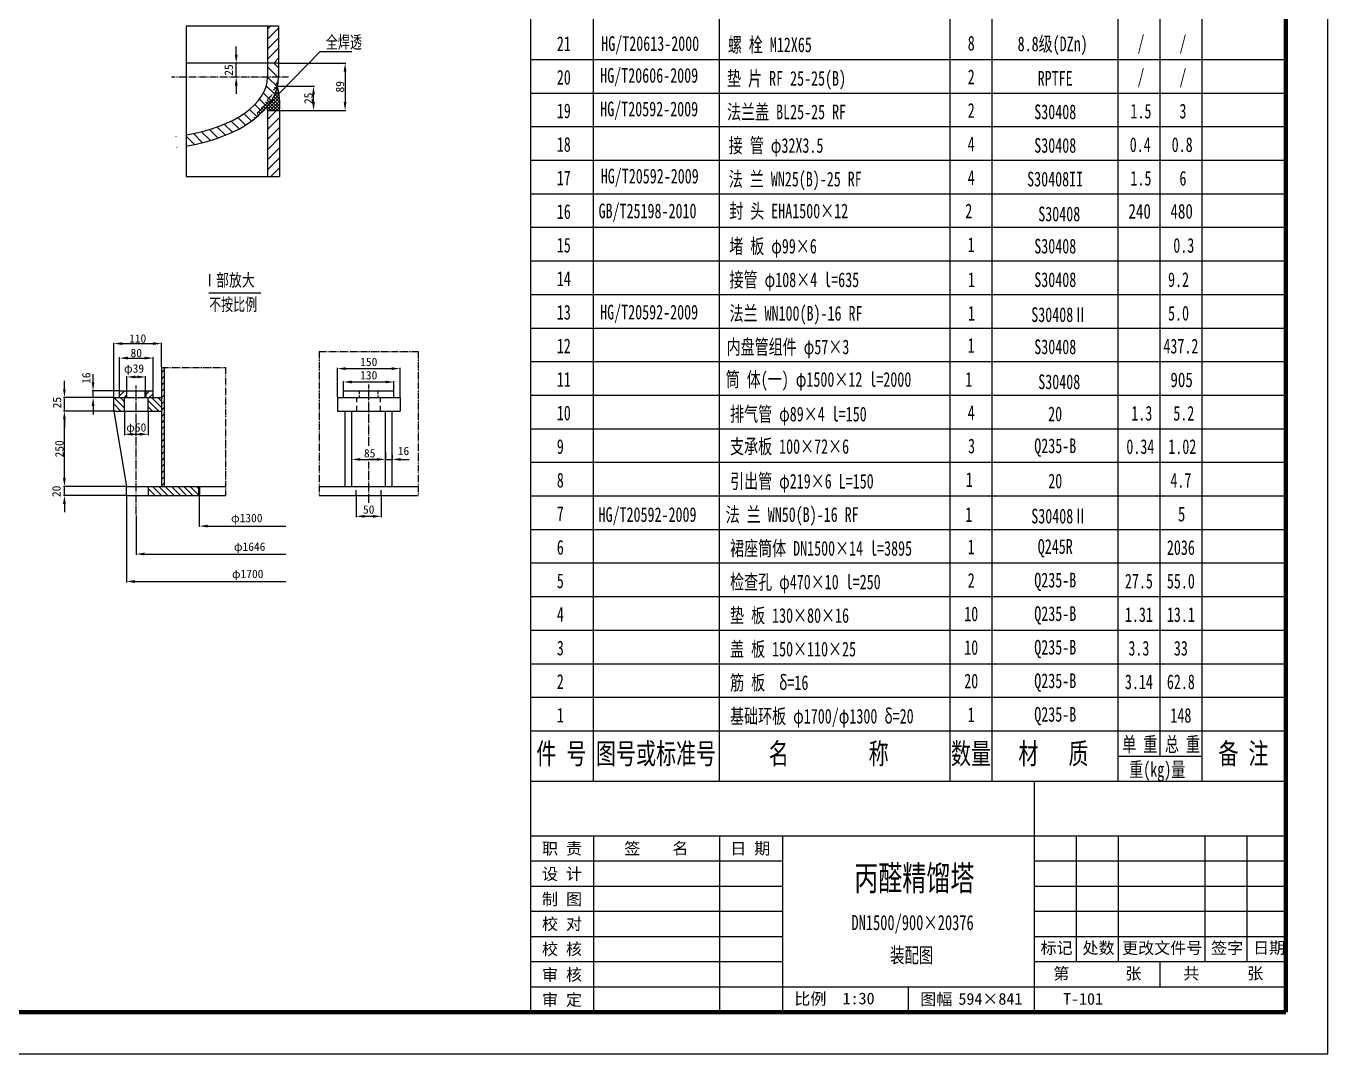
# Model space of a CAD drawing. Extents: x -6371 to 73907, y -14473 to 10757.
# Drawn here: x 64600 to 73907, y -14473 to -7124 of the extents above; entities that cross this region are included whole.
import ezdxf
from ezdxf.enums import TextEntityAlignment as Align

# ---------------------------------------------------------------- set-up
doc = ezdxf.new("R2010")
doc.units = 0
doc.header["$LTSCALE"] = 25
doc.header["$PDMODE"] = 1
for name, pattern in [('ACAD_ISO12W100', [21, 12, -3, 0, -3, 0, -3]), ('JXX-L', [2.9499999999999997, 1.9, -0.25, 0.15, -0.25, 0.15, -0.25]), ('PHANTOM', [2.5, 1.25, -0.25, 0.25, -0.25, 0.25, -0.25]), ('PHANTOM2', [31.750000000000004, 15.875, -3.175, 3.175, -3.175, 3.175, -3.175]), ('XX-L', [1.25, 0.75, -0.5]), ('XX-S', [0.5, 0.3, -0.2]), ('ZXX-L', [3.28, 2.5, -0.3, 0.18, -0.3])]:
    doc.linetypes.add(name, pattern=pattern)
doc.layers.get('Defpoints').update_dxf_attribs({"linetype": 'CONTINUOUS'})
for name, color, linetype, lineweight in [('A 粗实线', 1, 'CONTINUOUS', 25), ('B 细实线', 7, 'CONTINUOUS', 15), ('C 文 字', 2, 'CONTINUOUS', 20), ('E 长中心线', 3, 'ZXX-L', 15), ('F 短虚线', 6, 'XX-S', 20), ('G 长虚线', 6, 'XX-L', 15), ('I 长双点线', 3, 'JXX-L', 15), ('J 标注尺寸', 2, 'CONTINUOUS', 15), ('双点划线', 3, 'ACAD_ISO12W100', 18), ('实线', 7, 'CONTINUOUS', 40)]:
    doc.layers.add(name, color=color, linetype=linetype, lineweight=lineweight)
doc.layers.add('剖面线层', color=2, linetype='CONTINUOUS')
doc.layers.add('尺寸线', color=4, linetype='CONTINUOUS')
doc.styles.add('HZTXT', font='SIMFANG.TTF', dxfattribs={"width": 0.75})
doc.styles.get("Standard").update_dxf_attribs({"font": 'SIMFANG.TTF'})
doc.styles.add('标题中文', font='SIMFANG.TTF', dxfattribs={"width": 0.7})
doc.dimstyles.new('通用标注4.0', dxfattribs={"dimtxt": 60, "dimasz": 60, "dimexe": 6, "dimexo": 6, "dimgap": 6, "dimtad": 1, "dimdec": 0, "dimzin": 0, "dimdsep": 46, "dimtxsty": 'Standard', "dimcen": 6, "dimadec": 0, "dimazin": 0, "dimtfac": 0.375, "dimtdec": 0, "dimtmove": 2, "dimatfit": 3, "dimfxl": 0, "dimtzin": 0, "dimarcsym": 0})
pattern_1 = [(45, (152294.008158918, 35644.01039464634), (-35.92102448427661, 35.92102448427661), [])]
pattern_2 = [(135, (109357.5225561065, -25622.50233481987), (-22.45064030267288, -22.45064030267288), [])]
pattern_3 = [(45, (109357.5225561065, -25622.50233481987), (-22.45064030267288, 22.45064030267288), [])]

# ---------------------------------------------------------------- blocks, each defined once
blk = doc.blocks.new('*D132')
at = {"layer": 'Defpoints', "color": 0}
for p in [(66405.27024031579, -7389.688391145835), (66412.76172742911, -7727.856295752252), (66881.09012855047, -7727.856295752252)]:
    blk.add_point(p, dxfattribs=at)
at = {"layer": 'J 标注尺寸', "color": 0, "lineweight": -2}
for p, q in [((66411.27024031579, -7389.688391145835), (66887.09012855047, -7389.688391145835)), ((66881.09012855047, -7449.688391145835), (66881.09012855047, -7667.856295752252)), ((66418.76172742911, -7727.856295752252), (66887.09012855047, -7727.856295752252))]:
    blk.add_line(p, q, dxfattribs=at)
at = {"layer": 'J 标注尺寸', "color": 0}
for points in [[(66871.09012855047, -7449.688391145835), (66891.09012855047, -7449.688391145835), (66881.09012855047, -7389.688391145835)], [(66871.09012855047, -7667.856295752252), (66891.09012855047, -7667.856295752252), (66881.09012855047, -7727.856295752252)]]:
    blk.add_solid(points, dxfattribs=at)
at = {"layer": 'J 标注尺寸', "color": 0, "insert": (66845.09012855047, -7558.772343449034), "char_height": 60, "attachment_point": 5, "rotation": 90}
blk.add_mtext('89', dxfattribs=at)
blk = doc.blocks.new('*D129')
at = {"layer": 'Defpoints', "color": 0}
for p in [(66397.74544759226, -7555.166464176837), (66655.28163460844, -7555.166464176837), (66412.76172742908, -7727.856295752252)]:
    blk.add_point(p, dxfattribs=at)
at = {"layer": 'J 标注尺寸', "color": 0, "lineweight": -2}
for p, q in [((66403.74544759226, -7555.166464176837), (66661.28163460844, -7555.166464176837)), ((66655.28163460844, -7667.856295752252), (66655.28163460844, -7615.166464176837)), ((66418.76172742908, -7727.856295752252), (66661.28163460844, -7727.856295752252))]:
    blk.add_line(p, q, dxfattribs=at)
at = {"layer": 'J 标注尺寸', "color": 0}
for points in [[(66645.28163460844, -7615.166464176837), (66665.28163460844, -7615.166464176837), (66655.28163460844, -7555.166464176837)], [(66645.28163460844, -7667.856295752252), (66665.28163460844, -7667.856295752252), (66655.28163460844, -7727.856295752252)]]:
    blk.add_solid(points, dxfattribs=at)
at = {"layer": 'J 标注尺寸', "color": 0, "insert": (66619.28163460844, -7641.511379964533), "char_height": 60, "attachment_point": 5, "rotation": 90}
blk.add_mtext('25', dxfattribs=at)
blk = doc.blocks.new('*D128')
at = {"layer": 'Defpoints', "color": 0}
for p in [(66102.77124877027, -7389.688391145835), (66133.02470966455, -7389.688391145835), (66122.74585579571, -7489.646680768899)]:
    blk.add_point(p, dxfattribs=at)
at = {"layer": 'J 标注尺寸', "color": 0, "lineweight": -2}
for p, q in [((66102.77124877027, -7329.688391145835), (66102.77124877027, -7269.688391145835)), ((66127.02470966455, -7389.688391145835), (66096.77124877027, -7389.688391145835)), ((66102.77124877027, -7489.646680768899), (66102.77124877027, -7389.688391145835)), ((66116.74585579571, -7489.646680768899), (66096.77124877027, -7489.646680768899)), ((66102.77124877027, -7549.646680768899), (66102.77124877027, -7609.646680768899))]:
    blk.add_line(p, q, dxfattribs=at)
at = {"layer": 'J 标注尺寸', "color": 0}
for points in [[(66092.77124877027, -7329.688391145835), (66112.77124877027, -7329.688391145835), (66102.77124877027, -7389.688391145835)], [(66092.77124877027, -7549.646680768899), (66112.77124877027, -7549.646680768899), (66102.77124877027, -7489.646680768899)]]:
    blk.add_solid(points, dxfattribs=at)
at = {"layer": 'J 标注尺寸', "color": 0, "insert": (66049.77893795085, -7439.060227261332), "char_height": 60, "attachment_point": 5, "rotation": 90}
blk.add_mtext('25', dxfattribs=at)
blk = doc.blocks.new('*D164')
at = {"layer": 'Defpoints', "color": 0}
for p in [(64874.62880616824, -10416.66721962893), (65318.25320047123, -10416.66721962893), (65318.2532004712, -10480.66721962933)]:
    blk.add_point(p, dxfattribs=at)
at = {"layer": 'J 标注尺寸', "color": 0, "lineweight": -2}
for p, q in [((64874.62880616824, -10356.66721962893), (64874.62880616824, -10296.66721962893)), ((65312.25320047123, -10416.66721962893), (64868.62880616824, -10416.66721962893)), ((64874.62880616824, -10480.66721962933), (64874.62880616824, -10416.66721962893)), ((65312.2532004712, -10480.66721962933), (64868.62880616824, -10480.66721962933)), ((64874.62880616824, -10540.66721962933), (64874.62880616824, -10600.66721962933))]:
    blk.add_line(p, q, dxfattribs=at)
at = {"layer": 'J 标注尺寸', "color": 0}
for points in [[(64864.62880616824, -10356.66721962893), (64884.62880616824, -10356.66721962893), (64874.62880616824, -10416.66721962893)], [(64864.62880616824, -10540.66721962933), (64884.62880616824, -10540.66721962933), (64874.62880616824, -10480.66721962933)]]:
    blk.add_solid(points, dxfattribs=at)
at = {"layer": 'J 标注尺寸', "color": 0, "insert": (64817.90725032243, -10451.12537918842), "char_height": 60, "attachment_point": 5, "rotation": 90}
blk.add_mtext('20', dxfattribs=at)
blk = doc.blocks.new('*D165')
at = {"layer": 'Defpoints', "color": 0}
for p in [(64874.62880616824, -9876.66721962894), (65228.25320047198, -9876.66721962894), (65318.25320047201, -10416.66721962895)]:
    blk.add_point(p, dxfattribs=at)
at = {"layer": 'J 标注尺寸', "color": 0, "lineweight": -2}
for p, q in [((65222.25320047198, -9876.66721962894), (64868.62880616824, -9876.66721962894)), ((64874.62880616824, -10356.66721962895), (64874.62880616824, -9936.66721962894)), ((65312.25320047201, -10416.66721962895), (64868.62880616824, -10416.66721962895))]:
    blk.add_line(p, q, dxfattribs=at)
at = {"layer": 'J 标注尺寸', "color": 0}
for points in [[(64864.62880616824, -9936.66721962894), (64884.62880616824, -9936.66721962894), (64874.62880616824, -9876.66721962894)], [(64864.62880616824, -10356.66721962895), (64884.62880616824, -10356.66721962895), (64874.62880616824, -10416.66721962895)]]:
    blk.add_solid(points, dxfattribs=at)
at = {"layer": 'J 标注尺寸', "color": 0, "insert": (64838.62880616824, -10146.66721962893), "char_height": 60, "attachment_point": 5, "rotation": 90}
blk.add_mtext('250', dxfattribs=at)
blk = doc.blocks.new('*D166')
at = {"layer": 'Defpoints', "color": 0}
for p in [(64874.62880616824, -9780.66721962894), (65228.25320047198, -9780.66721962894), (65228.25320047195, -9876.667219628678)]:
    blk.add_point(p, dxfattribs=at)
at = {"layer": 'J 标注尺寸', "color": 0, "lineweight": -2}
for p, q in [((64874.62880616824, -9720.66721962894), (64874.62880616824, -9660.66721962894)), ((65222.25320047198, -9780.66721962894), (64868.62880616824, -9780.66721962894)), ((64874.62880616824, -9876.667219628678), (64874.62880616824, -9780.66721962894)), ((65222.25320047195, -9876.667219628678), (64868.62880616824, -9876.667219628678)), ((64874.62880616824, -9936.667219628678), (64874.62880616824, -9996.667219628678))]:
    blk.add_line(p, q, dxfattribs=at)
at = {"layer": 'J 标注尺寸', "color": 0}
for points in [[(64864.62880616824, -9720.66721962894), (64884.62880616824, -9720.66721962894), (64874.62880616824, -9780.66721962894)], [(64864.62880616824, -9936.667219628678), (64884.62880616824, -9936.667219628678), (64874.62880616824, -9876.667219628678)]]:
    blk.add_solid(points, dxfattribs=at)
at = {"layer": 'J 标注尺寸', "color": 0, "insert": (64822.0025950085, -9816.664413481976), "char_height": 60, "attachment_point": 5, "rotation": 90}
blk.add_mtext('25', dxfattribs=at)
blk = doc.blocks.new('*D167')
at = {"layer": 'Defpoints', "color": 0}
for p in [(65079.62493458402, -9732.66721962894), (65268.25320047198, -9732.66721962894), (65228.25320047198, -9780.66721962894)]:
    blk.add_point(p, dxfattribs=at)
at = {"layer": 'J 标注尺寸', "color": 0, "lineweight": -2}
for p, q in [((65079.62493458402, -9672.66721962894), (65079.62493458402, -9612.66721962894)), ((65262.25320047198, -9732.66721962894), (65073.62493458402, -9732.66721962894)), ((65079.62493458402, -9780.66721962894), (65079.62493458402, -9732.66721962894)), ((65222.25320047198, -9780.66721962894), (65073.62493458402, -9780.66721962894)), ((65079.62493458402, -9840.66721962894), (65079.62493458402, -9900.66721962894))]:
    blk.add_line(p, q, dxfattribs=at)
at = {"layer": 'J 标注尺寸', "color": 0}
for points in [[(65069.62493458402, -9672.66721962894), (65089.62493458402, -9672.66721962894), (65079.62493458402, -9732.66721962894)], [(65069.62493458402, -9840.66721962894), (65089.62493458402, -9840.66721962894), (65079.62493458402, -9780.66721962894)]]:
    blk.add_solid(points, dxfattribs=at)
at = {"layer": 'J 标注尺寸', "color": 0, "insert": (65030.76099676141, -9641.830797098632), "char_height": 60, "attachment_point": 5, "rotation": 90}
blk.add_mtext('16', dxfattribs=at)
blk = doc.blocks.new('*D168')
at = {"layer": 'Defpoints', "color": 0}
for p in [(65508.25320047198, -9498.204814422643), (65268.25320047198, -9732.66721962894), (65508.25320047198, -9732.667219628962)]:
    blk.add_point(p, dxfattribs=at)
at = {"layer": 'J 标注尺寸', "color": 0, "lineweight": -2}
for p, q in [((65268.25320047198, -9726.66721962894), (65268.25320047198, -9492.204814422643)), ((65508.25320047198, -9726.667219628962), (65508.25320047198, -9492.204814422643)), ((65328.25320047198, -9498.204814422643), (65448.25320047198, -9498.204814422643))]:
    blk.add_line(p, q, dxfattribs=at)
at = {"layer": 'J 标注尺寸', "color": 0}
for points in [[(65328.25320047198, -9488.204814422643), (65328.25320047198, -9508.204814422643), (65268.25320047198, -9498.204814422643)], [(65448.25320047198, -9488.204814422643), (65448.25320047198, -9508.204814422643), (65508.25320047198, -9498.204814422643)]]:
    blk.add_solid(points, dxfattribs=at)
at = {"layer": 'J 标注尺寸', "color": 0, "insert": (65388.25320047198, -9462.204814422643), "char_height": 60, "attachment_point": 5}
blk.add_mtext('80', dxfattribs=at)
blk = doc.blocks.new('*D169')
at = {"layer": 'Defpoints', "color": 0}
for p in [(65455.25320047198, -9633.074293899968), (65321.25320047198, -9732.667219628947), (65455.25320047198, -9732.667219628962)]:
    blk.add_point(p, dxfattribs=at)
at = {"layer": 'J 标注尺寸', "color": 0, "lineweight": -2}
for p, q in [((65321.25320047198, -9726.667219628947), (65321.25320047198, -9627.074293899968)), ((65381.25320047198, -9633.074293899968), (65395.25320047198, -9633.074293899968)), ((65455.25320047198, -9726.667219628962), (65455.25320047198, -9627.074293899968))]:
    blk.add_line(p, q, dxfattribs=at)
at = {"layer": 'J 标注尺寸', "color": 0}
for points in [[(65381.25320047198, -9623.074293899968), (65381.25320047198, -9643.074293899968), (65321.25320047198, -9633.074293899968)], [(65395.25320047198, -9623.074293899968), (65395.25320047198, -9643.074293899968), (65455.25320047198, -9633.074293899968)]]:
    blk.add_solid(points, dxfattribs=at)
at = {"layer": 'J 标注尺寸', "color": 0, "insert": (65372.16748513028, -9581.125484433895), "char_height": 60, "attachment_point": 5}
blk.add_mtext('φ39', dxfattribs=at)
blk = doc.blocks.new('*D170')
at = {"layer": 'Defpoints', "color": 0}
for p in [(65303.25320047198, -9876.667219628947), (65473.25320047198, -9876.66721962897), (65473.25320047198, -10042.81394772381)]:
    blk.add_point(p, dxfattribs=at)
at = {"layer": 'J 标注尺寸', "color": 0, "lineweight": -2}
for p, q in [((65303.25320047198, -9882.667219628947), (65303.25320047198, -10048.81394772381)), ((65473.25320047198, -9882.66721962897), (65473.25320047198, -10048.81394772381)), ((65363.25320047198, -10042.81394772381), (65413.25320047198, -10042.81394772381))]:
    blk.add_line(p, q, dxfattribs=at)
at = {"layer": 'J 标注尺寸', "color": 0}
for points in [[(65363.25320047198, -10032.81394772381), (65363.25320047198, -10052.81394772381), (65303.25320047198, -10042.81394772381)], [(65413.25320047198, -10032.81394772381), (65413.25320047198, -10052.81394772381), (65473.25320047198, -10042.81394772381)]]:
    blk.add_solid(points, dxfattribs=at)
at = {"layer": 'J 标注尺寸', "color": 0, "insert": (65388.25320047198, -10002.27340718327), "char_height": 60, "attachment_point": 5}
blk.add_mtext('φ50', dxfattribs=at)
blk = doc.blocks.new('*D171')
at = {"layer": 'Defpoints', "color": 0}
for p in [(67229.98644659002, -9668.986848389988), (66869.98644659002, -9732.66721962894), (67229.98644659002, -9732.667219628962)]:
    blk.add_point(p, dxfattribs=at)
at = {"layer": 'J 标注尺寸', "color": 0, "lineweight": -2}
for p, q in [((66869.98644659002, -9726.66721962894), (66869.98644659002, -9662.986848389988)), ((66929.98644659002, -9668.986848389988), (67169.98644659002, -9668.986848389988)), ((67229.98644659002, -9726.667219628962), (67229.98644659002, -9662.986848389988))]:
    blk.add_line(p, q, dxfattribs=at)
at = {"layer": 'J 标注尺寸', "color": 0}
for points in [[(66929.98644659002, -9658.986848389988), (66929.98644659002, -9678.986848389988), (66869.98644659002, -9668.986848389988)], [(67169.98644659002, -9658.986848389988), (67169.98644659002, -9678.986848389988), (67229.98644659002, -9668.986848389988)]]:
    blk.add_solid(points, dxfattribs=at)
at = {"layer": 'J 标注尺寸', "color": 0, "insert": (67049.98644659002, -9621.246137250735), "char_height": 60, "attachment_point": 5}
blk.add_mtext('130', dxfattribs=at)
blk = doc.blocks.new('*D172')
at = {"layer": 'Defpoints', "color": 0}
for p in [(66929.98644659002, -10226.39353671658), (67169.98644659002, -10222.68126332677), (67169.98644659002, -10244.58445686547)]:
    blk.add_point(p, dxfattribs=at)
at = {"layer": 'J 标注尺寸', "color": 0, "lineweight": -2}
for p, q in [((66929.98644659002, -10220.39353671658), (66929.98644659002, -10216.68126332677)), ((66989.98644659002, -10222.68126332677), (67109.98644659002, -10222.68126332677)), ((67169.98644659002, -10238.58445686547), (67169.98644659002, -10216.68126332677))]:
    blk.add_line(p, q, dxfattribs=at)
at = {"layer": 'J 标注尺寸', "color": 0}
for points in [[(66989.98644659002, -10212.68126332677), (66989.98644659002, -10232.68126332677), (66929.98644659002, -10222.68126332677)], [(67109.98644659002, -10212.68126332677), (67109.98644659002, -10232.68126332677), (67169.98644659002, -10222.68126332677)]]:
    blk.add_solid(points, dxfattribs=at)
at = {"layer": 'J 标注尺寸', "color": 0, "insert": (67056.80231293073, -10178.79514074646), "char_height": 60, "attachment_point": 5}
blk.add_mtext('85', dxfattribs=at)
blk = doc.blocks.new('*D173')
at = {"layer": 'Defpoints', "color": 0}
for p in [(67169.98644659002, -10161.37242551683), (67217.98644659003, -10183.18100539047), (67217.98644659003, -10222.68126332671)]:
    blk.add_point(p, dxfattribs=at)
at = {"layer": 'J 标注尺寸', "color": 0, "lineweight": -2}
for p, q in [((67109.98644659002, -10222.68126332671), (67049.98644659002, -10222.68126332671)), ((67169.98644659002, -10167.37242551683), (67169.98644659002, -10228.68126332671)), ((67169.98644659002, -10222.68126332671), (67217.98644659003, -10222.68126332671)), ((67217.98644659003, -10189.18100539047), (67217.98644659003, -10228.68126332671)), ((67277.98644659003, -10222.68126332671), (67337.98644659003, -10222.68126332671))]:
    blk.add_line(p, q, dxfattribs=at)
at = {"layer": 'J 标注尺寸', "color": 0}
for points in [[(67109.98644659002, -10212.68126332671), (67109.98644659002, -10232.68126332671), (67169.98644659002, -10222.68126332671)], [(67277.98644659003, -10212.68126332671), (67277.98644659003, -10232.68126332671), (67217.98644659003, -10222.68126332671)]]:
    blk.add_solid(points, dxfattribs=at)
at = {"layer": 'J 标注尺寸', "color": 0, "insert": (67298.27826318322, -10162.7132630354), "char_height": 60, "attachment_point": 5}
blk.add_mtext('16', dxfattribs=at)
blk = doc.blocks.new('*D174')
at = {"layer": 'Defpoints', "color": 0}
for p in [(66959.98644659002, -10480.66721962897), (67139.98644658999, -10480.66721962897), (67139.98644658999, -10629.37742967545)]:
    blk.add_point(p, dxfattribs=at)
at = {"layer": 'J 标注尺寸', "color": 0, "lineweight": -2}
for p, q in [((66959.98644659002, -10486.66721962897), (66959.98644659002, -10635.37742967545)), ((67139.98644658999, -10486.66721962897), (67139.98644658999, -10635.37742967545)), ((67019.98644659002, -10629.37742967545), (67079.98644658999, -10629.37742967545))]:
    blk.add_line(p, q, dxfattribs=at)
at = {"layer": 'J 标注尺寸', "color": 0}
for points in [[(67019.98644659002, -10619.37742967545), (67019.98644659002, -10639.37742967545), (66959.98644659002, -10629.37742967545)], [(67079.98644658999, -10619.37742967545), (67079.98644658999, -10639.37742967545), (67139.98644658999, -10629.37742967545)]]:
    blk.add_solid(points, dxfattribs=at)
at = {"layer": 'J 标注尺寸', "color": 0, "insert": (67049.98644659, -10581.25993452387), "char_height": 60, "attachment_point": 5}
blk.add_mtext('50', dxfattribs=at)
blk = doc.blocks.new('*D175')
at = {"layer": 'Defpoints', "color": 0}
for p in [(67274.20722568173, -9573.505650521281), (66825.76566749832, -9780.667219628944), (67274.20722568173, -9780.667219628944)]:
    blk.add_point(p, dxfattribs=at)
at = {"layer": 'J 标注尺寸', "color": 0, "lineweight": -2}
for p, q in [((66825.76566749832, -9774.667219628944), (66825.76566749832, -9567.505650521281)), ((66885.76566749832, -9573.505650521281), (67214.20722568173, -9573.505650521281)), ((67274.20722568173, -9774.667219628944), (67274.20722568173, -9567.505650521281))]:
    blk.add_line(p, q, dxfattribs=at)
at = {"layer": 'J 标注尺寸', "color": 0}
for points in [[(66885.76566749832, -9563.505650521281), (66885.76566749832, -9583.505650521281), (66825.76566749832, -9573.505650521281)], [(67214.20722568173, -9563.505650521281), (67214.20722568173, -9583.505650521281), (67274.20722568173, -9573.505650521281)]]:
    blk.add_solid(points, dxfattribs=at)
at = {"layer": 'J 标注尺寸', "color": 0, "insert": (67049.98644659002, -9525.764939382028), "char_height": 60, "attachment_point": 5}
blk.add_mtext('150', dxfattribs=at)
blk = doc.blocks.new('*D176')
at = {"layer": 'Defpoints', "color": 0}
for p in [(65568.25320047195, -9394.52480542165), (65568.25320047195, -9565.786929167512), (65228.25320047199, -9781.039760553187)]:
    blk.add_point(p, dxfattribs=at)
at = {"layer": 'J 标注尺寸', "color": 0, "lineweight": -2}
for p, q in [((65228.25320047199, -9775.039760553187), (65228.25320047199, -9388.52480542165)), ((65288.25320047199, -9394.52480542165), (65508.25320047195, -9394.52480542165)), ((65568.25320047195, -9559.786929167512), (65568.25320047195, -9388.52480542165))]:
    blk.add_line(p, q, dxfattribs=at)
at = {"layer": 'J 标注尺寸', "color": 0}
for points in [[(65288.25320047199, -9384.52480542165), (65288.25320047199, -9404.52480542165), (65228.25320047199, -9394.52480542165)], [(65508.25320047195, -9384.52480542165), (65508.25320047195, -9404.52480542165), (65568.25320047195, -9394.52480542165)]]:
    blk.add_solid(points, dxfattribs=at)
at = {"layer": 'J 标注尺寸', "color": 0, "insert": (65398.25320047197, -9358.52480542165), "char_height": 60, "attachment_point": 5}
blk.add_mtext('110', dxfattribs=at)

msp = doc.modelspace()

# ---------------------------------------------------------------- hatches: boundary and pattern name
at = {"layer": 'B 细实线'}
h = msp.add_hatch(dxfattribs=at)
h.set_pattern_fill('ANSI31', color=256, scale=16, style=0)
h.set_pattern_definition(pattern_1)
h.paths.add_polyline_path([(66405.27024031579, -7125.512860347295), (66326.64839156298, -7125.512860347295), (66326.64839156298, -7389.688391145835), (66405.27024031579, -7389.688391145843)])
h = msp.add_hatch(dxfattribs=at)
h.set_pattern_fill('ANSI31', color=256, scale=16, angle=90, style=0)
h.set_pattern_definition([(135, (152294.008158918, 35644.01039464634), (-35.92102448427661, -35.92102448427661), [])])
edge = h.paths.add_edge_path()
edge.add_ellipse((65483.37869469661, -7489.646680768899), major_axis=(921.891545619138, 0), ratio=0.5573888753856392, start_angle=286.446718615945, end_angle=360)
edge.add_line((66405.27024031576, -7489.646680768903), (66326.64839156295, -7489.646680768903))
edge.add_ellipse((65483.37869469661, -7489.646680768899), major_axis=(843.2696968663488, 0), ratio=0.5153788189384578, start_angle=288.03033439860104, end_angle=360, ccw=False)
edge.add_line((65744.38793079069, -7902.907858709244), (65744.38793079069, -7982.473710720235))
h.paths.add_polyline_path([(66405.27024031579, -7489.646680768899), (66405.27024031579, -7389.688391145835), (66326.64839156298, -7389.688391145828), (66326.64839156298, -7489.646680768899)])
at = {"layer": '剖面线层'}
h = msp.add_hatch(dxfattribs=at)
h.set_pattern_fill('ANSI37', color=256, scale=5.333333333333333, style=0)
h.set_pattern_definition([(45, (152294.008158918, 35644.01039464634), (-11.9736748280922, 11.9736748280922), []), (135, (152294.008158918, 35644.01039464634), (-11.9736748280922, -11.9736748280922), [])])
edge = h.paths.add_edge_path()
edge.add_ellipse((65483.37869469661, -7489.646680768899), major_axis=(921.891545619138, 0), ratio=0.5573888753856392, start_angle=336.16554275668824, end_angle=360, ccw=False)
edge.add_line((66326.64839156298, -7697.291984917072), (66326.64839156298, -7727.856295752252))
edge.add_line((66326.64839156298, -7727.856295752252), (66412.7617274291, -7727.856295752255))
edge.add_arc((65883.45405963704, -7686.88456527477), 530.8910339060058, 355.5737737828371, 374.3763975335053)
h = msp.add_hatch(dxfattribs=at)
h.set_pattern_fill('ANSI31', color=256, scale=16, style=0)
h.set_pattern_definition(pattern_1)
h.paths.add_polyline_path([(66412.76172742908, -7727.856295752255), (66326.64839156298, -7727.856295752252), (66326.64839156298, -8199.478385614355), (66412.76172742908, -8199.478385614351)])
h = msp.add_hatch(dxfattribs=at)
h.set_pattern_fill('ANSI31', color=256, scale=10, style=0)
h.set_pattern_definition(pattern_3)
h.paths.add_polyline_path([(65568.25320047195, -10416.66721962897), (65588.25320047198, -10416.66721962897), (65588.25320047201, -9565.786929167512), (65568.25320047195, -9565.786929167512)])
h = msp.add_hatch(dxfattribs=at)
h.set_pattern_fill('ANSI31', color=256, scale=10, style=0)
h.set_pattern_definition(pattern_3)
h.paths.add_polyline_path([(65268.25320047198, -9732.66721962894), (65268.25320047198, -9780.66721962894), (65321.25320047198, -9780.667219628944), (65321.25320047198, -9732.667219628947)])
h.paths.add_polyline_path([(65455.25320047198, -9732.667219628955), (65455.25320047198, -9780.667219628958), (65508.25320047198, -9780.667219628962), (65508.25320047198, -9732.667219628962)])
h = msp.add_hatch(dxfattribs=at)
h.set_pattern_fill('ANSI31', color=256, scale=10, angle=90, style=0)
h.set_pattern_definition(pattern_2)
h.paths.add_polyline_path([(65473.25320047201, -9780.667219628966), (65473.25320047198, -9876.667219628962), (65568.25320047195, -9876.667219628966), (65568.25320047195, -9780.667219628973)])
h.paths.add_polyline_path([(65228.25320047198, -9876.667219628944), (65303.25320047198, -9876.667219628951), (65303.25320047198, -9780.667219628947), (65228.25320047198, -9780.66721962894)])
h = msp.add_hatch(dxfattribs=at)
h.set_pattern_fill('ANSI31', color=256, scale=10, angle=90, style=0)
h.set_pattern_definition(pattern_2)
h.paths.add_polyline_path([(65838.25320047201, -10480.66721962899), (65838.25320047198, -10416.66721962898), (65473.25320047198, -10416.66721962895), (65473.25320047198, -10480.66721962896)])

# ---------------------------------------------------------------- linework, layer by layer
at = {"layer": 'A 粗实线'}
for p, q in [((68206.83342567364, -1603.170824085321), (68206.83342567363, -12523.17082408531)), ((66326.64839156298, -7125.512860347299), (66326.64839156298, -7389.688391145835)), ((66405.27024031579, -7125.512860347299), (66405.27024031579, -7389.688391145835)), ((66069.34058495238, -7389.688391145835), (65744.38793079069, -7389.688391145835)), ((66405.27024031579, -7389.688391145835), (66069.34058495238, -7389.688391145835)), ((66326.64839156298, -7389.688391145835), (66326.64839156298, -7489.646680768899)), ((66405.27024031579, -7389.688391145835), (66405.27024031579, -7489.516579109259)), ((66326.64839156298, -7727.856295752252), (66326.64839156298, -7697.291984917072)), ((66326.64839156298, -7727.856295752252), (66412.76172742908, -7727.856295752252)), ((66326.64839156298, -7727.856295752252), (66326.64839156298, -8199.478385614355)), ((66412.76172742908, -7727.856295752252), (66412.76172742908, -8199.478385614355)), ((65568.25320047195, -9565.786929167512), (65568.25320047195, -10416.66721962897)), ((65588.25320047201, -9565.786929167512), (65588.25320047198, -10416.66721962897)), ((65268.25320047198, -9780.66721962894), (65268.25320047198, -9732.66721962894)), ((65268.25320047198, -9732.66721962894), (65508.25320047198, -9732.667219628962)), ((65321.25320047198, -9780.667219628947), (65321.25320047198, -9732.667219628947)), ((65508.25320047198, -9780.667219628962), (65508.25320047198, -9732.667219628962)), ((66869.98644659002, -9780.66721962894), (66869.98644659002, -9732.66721962894)), ((66869.98644659002, -9732.66721962894), (67229.98644659002, -9732.667219628962)), ((67229.98644659002, -9780.667219628962), (67229.98644659002, -9732.667219628962)), ((65228.25320047198, -9876.66721962894), (65228.25320047198, -9780.66721962894)), ((65228.25320047198, -9780.66721962894), (65568.25320047195, -9780.66721962897)), ((65303.25320047198, -9876.66721962894), (65303.25320047198, -9780.667219628955)), ((65473.25320047198, -9876.667219628962), (65473.25320047201, -9780.66721962897)), ((66825.76566749832, -9780.667219628944), (67274.20722568173, -9780.667219628958)), ((66825.76566749832, -9780.667219628944), (66825.76566749832, -9876.667219628951)), ((67274.20722568173, -9780.667219628944), (67274.20722568173, -9876.667219628951)), ((65228.25320047198, -9876.66721962894), (65568.25320047195, -9876.66721962897)), ((65228.25320047198, -9876.66721962894), (65318.25320047201, -10416.66721962895)), ((66825.76566749832, -9876.66721962895), (67274.20722568173, -9876.667219628958)), ((66881.98644659002, -10416.66721962895), (66881.98644659002, -9876.66721962894)), ((66929.98644659002, -10416.66721962896), (66929.98644659002, -9876.667219628947)), ((67169.98644659002, -10416.66721962898), (67169.98644659002, -9876.667219628955)), ((67217.98644659002, -10416.66721962898), (67217.98644659002, -9876.667219628955)), ((65318.25320047201, -10480.66721962894), (65318.25320047201, -10416.66721962895)), ((65318.25320047201, -10416.66721962895), (66025.67433683682, -10416.667219629)), ((65473.25320047198, -10416.66721962896), (65473.25320047198, -10480.66721962896)), ((66695.4217591141, -10416.66721962895), (67404.55113406587, -10416.66721962899)), ((65318.25320047201, -10480.66721962895), (66025.67433683682, -10480.66721962901)), ((66695.4217591141, -10480.66721962895), (67404.55113406587, -10480.66721962899)), ((68206.83342567363, -12523.17082408531), (73606.83342567361, -12523.17082408531))]:
    msp.add_line(p, q, dxfattribs=at)
at = {"layer": 'A 粗实线', "color": 1}
msp.add_line((68206.83342567363, -12523.17082408531), (68206.83342567363, -14173.17082408531), dxfattribs=at)
at = {"layer": 'A 粗实线', "color": 5, "lineweight": 120}
msp.add_lwpolyline([(73606.83342567369, -14173.17082408528), (73606.83342567369, 10456.82917591468), (56836.83342567367, 10456.82917591468), (56836.83342567367, -14173.17082408528)], close=True, dxfattribs=at)
at = {"layer": 'A 粗实线'}
msp.add_arc((65883.45405963704, -7686.884565274806), 530.8910339060144, 355.5737737826599, 14.36555800453174, dxfattribs=at)
for major_axis, ratio, start_param in [((843.2696968663488, 0), 0.5153788189384578, 5.02707768087587), ((921.8915456191379, 0), 0.5573888753856392, 4.999438371381975)]:
    msp.add_ellipse((65483.37869469661, -7489.646680768899), major_axis=major_axis, ratio=ratio, start_param=start_param, end_param=6.283185307179586, dxfattribs=at)
at = {"layer": 'B 细实线'}
for p, q in [((68656.83342567363, -12523.17082408531), (68656.83342567364, -1603.170824085321)), ((69556.83342567363, -12523.17082408531), (69556.83342567364, -1603.170824085321)), ((71206.83342567363, -12523.17082408531), (71206.83342567358, -1603.170824085321)), ((71506.83342567363, -12523.17082408531), (71506.83342567358, -1603.170824085321)), ((72406.83342567363, -12523.17082408531), (72406.83342567358, -1603.170824085321)), ((72706.83342567363, -12343.17082408531), (72706.83342567363, -1603.170824085321)), ((73006.83342567363, -12523.17082408531), (73006.83342567357, -1603.170824085321)), ((68206.83342567363, -7363.170824085318), (73606.83342567363, -7363.170824085318)), ((68206.83342567363, -7603.170824085318), (73606.83342567363, -7603.170824085318)), ((68206.83342567363, -7843.170824085317), (73606.83342567363, -7843.170824085317)), ((68206.83342567363, -8083.170824085317), (73606.83342567363, -8083.170824085317)), ((68206.83342567363, -8323.170824085315), (73606.83342567363, -8323.170824085315)), ((68206.83342567363, -8563.170824085315), (73606.83342567363, -8563.170824085315)), ((68206.83342567363, -8803.170824085317), (73606.83342567363, -8803.170824085317)), ((65908.14734983475, -9030.956655499489), (66279.29973928751, -9030.956655499489)), ((68206.83342567363, -9043.170824085317), (73606.83342567363, -9043.170824085317)), ((68206.83342567363, -9283.170824085317), (73606.83342567363, -9283.170824085317)), ((68206.83342567363, -9523.170824085317), (73606.83342567363, -9523.170824085317)), ((68206.83342567363, -9763.170824085313), (73606.83342567363, -9763.170824085313)), ((68206.83342567363, -10003.17082408531), (73606.83342567363, -10003.17082408531)), ((68206.83342567363, -10243.17082408531), (73606.83342567363, -10243.17082408531)), ((68206.83342567363, -10483.17082408531), (73606.83342567363, -10483.17082408531)), ((68206.83342567363, -10723.17082408531), (73606.83342567363, -10723.17082408531)), ((68206.83342567363, -10963.17082408531), (73606.83342567363, -10963.17082408531)), ((68206.83342567363, -11203.17082408531), (73606.83342567363, -11203.17082408531)), ((68206.83342567363, -11443.17082408531), (73606.83342567363, -11443.17082408531)), ((68206.83342567363, -11683.17082408531), (73606.83342567363, -11683.17082408531)), ((68206.83342567363, -11923.17082408531), (73606.83342567363, -11923.17082408531)), ((68206.83342567363, -12163.17082408531), (73606.83342567363, -12163.17082408531)), ((72406.83342567363, -12343.17082408531), (73006.83342567363, -12343.17082408531)), ((71806.83342567363, -12523.17082408531), (71806.83342567363, -14173.17082408531)), ((68206.83342567363, -12913.17082408531), (73606.83342567361, -12913.17082408531)), ((68656.83342567363, -12913.17082408531), (68656.83342567363, -14173.17082408531)), ((69556.83342567363, -12913.17082408531), (69556.83342567363, -14173.17082408531)), ((70006.83342567363, -12913.17082408531), (70006.83342567363, -14173.17082408531)), ((72106.83342567363, -12913.17082408531), (72106.83342567363, -13813.17082408531)), ((72406.83342567363, -12913.17082408531), (72406.83342567363, -13813.17082408531)), ((73026.22453191406, -12913.17082408531), (73026.22453191406, -13813.17082408531)), ((73326.22453191406, -12913.17082408531), (73326.22453191406, -13813.17082408531)), ((68206.83342567363, -13093.1708240853), (70006.83342567363, -13093.1708240853)), ((71806.83342567363, -13093.1708240853), (73606.83342567361, -13093.1708240853)), ((68206.83342567363, -13273.17082408531), (70006.83342567363, -13273.17082408531)), ((71806.83342567363, -13273.17082408531), (73606.83342567361, -13273.17082408531)), ((68206.83342567363, -13453.17082408531), (70006.83342567363, -13453.17082408531)), ((71806.83342567363, -13453.17082408531), (73606.83342567361, -13453.17082408531)), ((68206.83342567363, -13633.17082408531), (70006.83342567363, -13633.17082408531)), ((71806.83342567363, -13633.17082408531), (73606.83342567361, -13633.17082408531)), ((68206.83342567363, -13813.17082408531), (70006.83342567363, -13813.17082408531)), ((71806.83342567363, -13813.17082408531), (73606.83342567361, -13813.17082408531)), ((72706.83342567363, -13993.17082408531), (72706.83342567363, -13813.17082408531)), ((68206.83342567363, -13993.17082408531), (73606.83342567361, -13993.17082408531)), ((70906.83342567363, -13993.17082408531), (70906.83342567363, -14173.17082408531))]:
    msp.add_line(p, q, dxfattribs=at)
msp.add_lwpolyline([(73906.83342567369, -14473.17082408528), (73906.83342567369, 10756.82917591468), (56086.83342567367, 10756.82917591468), (56086.83342567367, -14473.17082408528)], close=True, dxfattribs=at)
at = {"layer": 'E 长中心线'}
for p, q in [((65388.25320047198, -10616.8909169433), (65388.25320047198, -9694.87004743711)), ((67049.98644659002, -10125.35015753464), (67049.98644659002, -9687.552717901326)), ((67049.98644659002, -10533.14243937231), (67049.98644659002, -10239.58258738886))]:
    msp.add_line(p, q, dxfattribs=at)
at = {"layer": 'F 短虚线', "ltscale": 2}
for p, q in [((66982.98644659002, -9780.667219628947), (66982.98644659002, -9732.667219628947)), ((67116.98644659002, -9780.667219628955), (67116.98644659002, -9732.667219628962))]:
    msp.add_line(p, q, dxfattribs=at)
at = {"layer": 'G 长虚线', "ltscale": 2}
for p, q in [((66964.98644659002, -9876.66721962894), (66964.98644659002, -9780.667219628955)), ((67134.98644659002, -9876.667219628962), (67134.98644659005, -9780.66721962897)), ((66959.98644659002, -10480.66721962896), (66959.98644659002, -10416.66721962897)), ((67139.98644658999, -10480.66721962898), (67139.98644659002, -10416.66721962898))]:
    msp.add_line(p, q, dxfattribs=at)
at = {"layer": 'I 长双点线'}
for p, q in [((66477.61437732397, -7489.646680768899), (65640.50908484319, -7489.646680768899)), ((66695.4217591142, -9450.413824426494), (66695.4217591141, -10480.66721962895)), ((66695.42175911416, -9450.413824426494), (67404.55113406587, -9450.413824426494)), ((67404.55113406587, -9450.413824426494), (67404.5511340659, -10480.66721962896)), ((65568.25320047198, -9565.786929167512), (66025.6743368369, -9565.786929167512)), ((66025.67433683688, -9565.786929167512), (66025.67433683682, -10480.66721962901))]:
    msp.add_line(p, q, dxfattribs=at)
at = {"layer": 'J 标注尺寸'}
for p, q in [((65318.25320047201, -10486.66721962895), (65318.25320047201, -11101.41719931746)), ((65838.25320047201, -10486.66721962899), (65838.25320047201, -10705.43326005238)), ((65388.25320047198, -10622.8909169433), (65388.25320047198, -10905.0774837977)), ((65898.25320047201, -10699.43326005238), (66457.05449139164, -10699.43326005238)), ((65448.25320047198, -10899.0774837977), (66457.05449139164, -10899.0774837977)), ((65378.25320047201, -11095.41719931746), (66457.05449139164, -11095.41719931746))]:
    msp.add_line(p, q, dxfattribs=at)
for points in [[(65898.25320047201, -10689.43326005238), (65898.25320047201, -10709.43326005238), (65838.25320047201, -10699.43326005238)], [(65448.25320047198, -10889.0774837977), (65448.25320047198, -10909.0774837977), (65388.25320047198, -10899.0774837977)], [(65378.25320047201, -11085.41719931746), (65378.25320047201, -11105.41719931746), (65318.25320047201, -11095.41719931746)]]:
    msp.add_solid(points, dxfattribs=at)
at = {"layer": '双点划线', "linetype": 'PHANTOM2', "ltscale": 10}
for p, q in [((65744.38793079069, -7125.512860347299), (65744.38793079069, -8199.478385614355)), ((66405.27024031579, -7125.512860347299), (65744.38793079069, -7125.512860347299))]:
    msp.add_line(p, q, dxfattribs=at)
at = {"layer": '双点划线', "linetype": 'PHANTOM', "ltscale": 100}
msp.add_line((65744.38793079069, -8199.478385614355), (66412.76172742908, -8199.478385614355), dxfattribs=at)
at = {"layer": '实线'}
for p, q in [((65455.25320047198, -9780.667219628955), (65455.25320047198, -9732.667219628962)), ((65838.25320047201, -10480.66721962899), (65838.25320047198, -10416.66721962899))]:
    msp.add_line(p, q, dxfattribs=at)
at = {"layer": '尺寸线'}
for p, q in [((66402.44733808548, -7614.043641420183), (66701.6643526752, -7306.188781855424)), ((66701.6643526752, -7306.188781855424), (66929.86993674544, -7306.188781855424))]:
    msp.add_line(p, q, dxfattribs=at)

# ---------------------------------------------------------------- texts
at = {"layer": 'C 文 字', "style": 'HZTXT', "width": 0.699999999999948}
for s, p in [('全焊透', (66743.39565866996, -7284.588430323827)), ('不按比例', (65908.96290369076, -9160.20496864472))]:
    msp.add_text(s, height=89.99999999999993, dxfattribs=at).set_placement(p)
at = {"layer": 'C 文 字', "style": 'HZTXT', "width": 0.75}
for s, p in [('240', (72560.84978958247, -8449.601224202637)), ('480', (72860.84978958247, -8449.601224202637)), ('905', (72860.8497893655, -9654.19730996398)), ('5', (72860.84978960405, -10614.19730996399))]:
    msp.add_text(s, height=105.0000000253168, dxfattribs=at).set_placement(p, align=Align.MIDDLE)
at = {"layer": 'C 文 字', "style": '标题中文', "oblique": 0.5}
msp.add_text('职 责', height=83.99999999999994, rotation=0.09586793855039395, dxfattribs=at).set_placement((68431.40689683126, -13004.85829826008), align=Align.MIDDLE_CENTER)
for s, p in [('签    名', (69105.08129416654, -13001.71102220864)), ('日 期', (69776.78466977982, -13003.49396367525)), ('设 计', (68431.40689683126, -13184.85829826008)), ('制 图', (68431.40689683126, -13364.85829826008)), ('校 对', (68431.40689683126, -13541.67315996338)), ('校 核', (68431.40689683126, -13721.67315996338)), ('标记', (71966.6796886448, -13713.69021658214)), ('处数', (72266.6796886448, -13713.69021658214)), ('更改文件号', (72721.52746520509, -13713.69021658214)), ('签字', (73186.07079488547, -13713.69021658214)), ('日期', (73486.07079488547, -13713.69021658214)), ('审 核', (68431.40689683126, -13904.85820591312)), ('第       张', (72257.79354627282, -13896.57586215014)), ('共      张', (73157.7935462728, -13896.57586215014)), ('审 定', (68431.40689683126, -14084.85829826008)), ('比例', (70206.73483988155, -14077.12068586818)), ('1:30', (70551.20447630581, -14077.12068586818)), ('图幅', (71106.73483988155, -14079.82562007855)), ('594×841', (71493.45055306368, -14079.82562007855)), ('T-101', (72155.99549790834, -14079.82562007855))]:
    msp.add_text(s, height=83.99999999999994, rotation=0.09586793855039395, dxfattribs=at).set_placement(p, align=Align.MIDDLE)
at = {"layer": 'C 文 字', "insert": (66235.4007092249, -8995.886786830899), "char_height": 89.99999999999993, "attachment_point": 9, "style": 'HZTXT'}
msp.add_mtext('Ⅰ部放大', dxfattribs=at)
at = {"layer": 'J 标注尺寸', "style": '标题中文', "width": 0.7}
for s, height, p in [('21', 104.9999999999999, (68394.52742260424, -7303.170824085318)), ('20', 104.9999999999999, (68394.52742260424, -7543.170824085318)), ('垫 片 RF 25-25(B)', 105.0000000253426, (69611.39374526955, -7550.837766457781)), ('19', 104.9999999999999, (68394.52742260424, -7783.170824085318)), ('法兰盖 BL25-25 RF', 105.0000000253426, (69611.39374526955, -7790.828166458042)), ('接 管 φ32X3.5', 105.0000000253426, (69623.74464439764, -8030.818566458231)), ('18', 104.9999999999999, (68394.52742260424, -8023.170824085317)), ('17', 104.9999999999999, (68394.52742260424, -8263.170824085315)), ('法 兰 WN25(B)-25 RF', 105.0000000253426, (69623.74464439788, -8270.837766457746)), ('16', 104.9999999999999, (68394.52742260424, -8503.170824085315)), ('GB/T25198-2010', 105.0000000253426, (68692.93005312645, -8498.574738309471)), ('封 头 EHA1500×12', 105.0000000253426, (69626.81320765162, -8498.574738309471)), ('2', 105.0000000253426, (71314.27005625181, -8498.574738309471)), ('15', 104.9999999999999, (68394.52742260424, -8743.170824085317)), ('堵 板 φ99×6', 105.0000000253426, (69626.65264007085, -8750.828166457986)), ('14', 104.9999999999999, (68394.52742260424, -8983.170824085317)), ('13', 104.9999999999999, (68394.52742260424, -9223.170824085317)), ('12', 104.9999999999999, (68394.52742260424, -9463.170824085317)), ('内盘管组件 φ57×3', 105.0000000253426, (69608.16229137586, -9470.837766457747)), ('筒 体(一) φ1500×12 l=2000', 105.0000000253426, (69601.84752627605, -9703.170824070825)), ('11', 104.9999999999999, (68394.52742260424, -9703.170824085313)), ('1', 105.0000000253426, (71314.27005603463, -9703.170824070825)), ('10', 104.9999999999999, (68394.52742260424, -9943.170824085313)), ('排气管 φ89×4 l=150', 105.0000000253426, (69632.86408963348, -9950.847366457536)), ('9', 104.9999999999999, (68394.52742260424, -10183.17082408531)), ('支承板 100×72×6', 105.0000000253426, (69632.86408963225, -10182.57223740821)), ('8', 104.9999999999999, (68394.52742260424, -10423.17082408531)), ('引出管 φ219×6 L=150', 105.0000000253426, (69632.8640896324, -10430.8761664568)), ('7', 104.9999999999999, (68394.52742260424, -10663.17082408531)), ('HG/T20592-2009', 105.0000000253426, (68692.93005314803, -10669.49777634492)), ('法 兰 WN50(B)-16 RF', 105.0000000253426, (69601.84752651482, -10669.49777634492)), ('1', 105.0000000253426, (71314.27005627337, -10669.49777634492)), ('裙座筒体 DN1500×14 l=3895', 105.0000000253426, (69632.86408963338, -10910.85696645726)), ('6', 104.9999999999999, (68394.52742260424, -10903.17082408531)), ('5', 104.9999999999999, (68394.52742260424, -11143.17082408531)), ('检查孔 φ470×10 l=250', 105.0000000253426, (69632.86408963348, -11150.85696645726)), ('4', 104.9999999999999, (68394.52742260424, -11383.17082408531)), ('垫 板 130×80×16', 105.0000000253426, (69632.86408963348, -11390.83776645772)), ('3', 104.9999999999999, (68394.52742260424, -11623.17082408531)), ('盖 板 150×110×25', 105.0000000253426, (69632.86408963348, -11630.83776645772)), ('2', 104.9999999999999, (68394.52742260424, -11863.17082408531)), ('筋 板  δ=16', 105.0000000253426, (69632.86408963348, -11870.83776645772)), ('1', 104.9999999999999, (68394.52742260424, -12103.17082408531)), ('基础环板 φ1700/φ1300 δ=20', 105.0000000253426, (69632.86408963348, -12110.83776645772)), ('件 号', 149.9399999999999, (68247.97188543763, -12400.54691750507)), ('图号或标准号', 149.9399999999999, (68674.33325968827, -12400.54691750507)), ('名        称', 149.9399999999999, (69909.3362492781, -12400.54691750507)), ('数量', 149.9399999999999, (71211.59819622907, -12400.54691750507)), ('材   质', 149.9399999999999, (71694.52886038333, -12400.54691750507)), ('单 重', 104.9999999999999, (72436.56974820531, -12311.77122303104)), ('总 重', 104.9999999999999, (72741.80864144034, -12311.77122303104)), ('备 注', 149.9399999999999, (73124.00719457318, -12400.54691750507)), ('重(kg)量', 104.9999999999999, (72486.33939692347, -12491.77122303104)), ('丙醛精馏塔', 179.9279999999999, (70520.57897825028, -13306.16991542408)), ('DN1500/900×20376', 107.9567999999999, (70500.59549664683, -13587.56306016586)), ('装配图', 107.9567999999999, (70776.69884267975, -13821.28884888679))]:
    msp.add_text(s, height=height, dxfattribs=at).set_placement(p)
for s, height, p in [('HG/T20613-2000', 105.0000000253426, (69062.30491608485, -7258.170824085363)), ('8', 105.0000000253426, (71356.79416817552, -7247.656034318638)), ('8.8级(DZn)', 105.0000000253426, (71938.72283663209, -7258.170824085467)), ('/', 105.0000000253426, (72570.08199459063, -7253.302615606367)), ('/', 105.0000000253426, (72870.06999459006, -7253.302615606367)), ('HG/T20606-2009', 105.0000000253426, (69054.87208817927, -7485.724861060898)), ('2', 105.0000000253426, (71356.79416817552, -7487.646434318881)), ('/', 105.0000000253426, (72570.08199459063, -7493.29301560661)), ('/', 105.0000000253426, (72870.06999459006, -7493.29301560661)), ('RPTFE', 105.0000000253426, (71956.7194256752, -7498.132424086333)), ('HG/T20592-2009', 105.0000000253426, (69054.87208817927, -7725.71526106114)), ('2', 105.0000000253426, (71356.79416817552, -7727.636834319142)), ('S30408', 105.0000000253426, (71957.43311080293, -7737.606055855717)), ('1.5', 105.0000000253426, (72570.06999459004, -7733.283415606853)), ('3', 105.0000000253426, (72870.06999459006, -7733.283415606852)), ('4', 105.0000000253426, (71356.79416817485, -7967.62723431933)), ('S30408', 105.0000000253426, (71957.43311080293, -7977.606055855717)), ('0.4', 105.0000000253426, (72564.765063024, -7973.273815607095)), ('0.8', 105.0000000253426, (72864.75306302343, -7973.273815607095)), ('HG/T20592-2009', 105.0000000253426, (69058.75563858125, -8205.724861060866)), ('4', 105.0000000253426, (71356.79416817513, -8207.646434318845)), ('S30408II', 105.0000000253426, (71956.71942567432, -8218.151624085815)), ('1.5', 105.0000000253426, (72570.08199459025, -8213.293015606558)), ('6', 105.0000000253426, (72870.06999458968, -8213.293015606558)), ('S30408', 105.000000025343, (71986.05099651816, -8467.739453512057)), ('1', 105.0000000253426, (71356.79416817529, -8687.636834319086)), ('S30408', 105.0000000253426, (71957.4691108024, -8697.596455855944)), ('0.3', 105.0000000253426, (72876.30861788293, -8693.283415606858)), ('1', 105.0000000253426, (71358.76520447977, -8938.132424086174)), ('S30408', 105.0000000253426, (71957.4691108024, -8937.596455855944)), ('9.2', 105.0000000253426, (72838.72283663193, -8938.132424086174)), ('HG/T20592-2009', 105.0000000253426, (69054.54494832511, -9178.132424086174)), ('1', 105.0000000253426, (71358.76520447977, -9178.132424086174)), ('S30408Ⅱ', 105.000000025343, (71986.05099653969, -9187.739453512057)), ('5.0', 105.0000000253426, (72838.72283663193, -9178.132424086174)), ('1', 105.0000000253426, (71356.83016817336, -9407.646434318847)), ('S30408', 105.0000000253426, (71957.4691108024, -9417.596455855944)), ('437.2', 105.0000000253426, (72855.3473386351, -9413.321815605923)), ('S30408', 105.000000025343, (71986.05099651816, -9667.739453512051)), ('4', 105.0000000253426, (71356.83016817356, -9887.656034318636)), ('20', 105.0000000253426, (71956.75542567356, -9898.161224085543)), ('1.3', 105.0000000253426, (72576.35661788177, -9893.302615606408)), ('5.2', 105.0000000253426, (72876.3446178812, -9893.302615606408)), ('3', 105.0000000253426, (71359.03225127918, -10127.31350401225)), ('Q235-B', 105.0000000253426, (71957.46911080129, -10137.59645585594)), ('0.34', 105.0000000253426, (72565.75682777051, -10131.8574358846)), ('1.02', 105.0000000253426, (72865.74482777012, -10131.8574358846)), ('1', 105.0000000253426, (71343.14374879125, -10367.29430401274)), ('20', 105.0000000253426, (71957.46911080126, -10377.61565585547)), ('4.7', 105.0000000253426, (72855.35933863463, -10373.33141560563)), ('S30408Ⅱ', 105.000000025343, (71986.05099653969, -10627.73945351205)), ('Q245R', 105.0000000253426, (71957.46911080246, -10857.59645585594)), ('1', 105.0000000253426, (71356.83016817346, -10847.66563431836)), ('2036', 105.0000000253426, (72855.347338635, -10853.31221560609)), ('2', 105.0000000253426, (71356.83016817356, -11087.66563431836)), ('Q235-B', 105.0000000253426, (71957.46911080256, -11097.59645585595)), ('27.5', 105.0000000253426, (72555.35933863568, -11093.31221560609)), ('55.0', 105.0000000253426, (72855.3473386351, -11093.31221560609)), ('10', 105.0000000253426, (71356.83016817356, -11327.64643431882)), ('Q235-B', 105.0000000253426, (71957.46911080254, -11337.6060558557)), ('1.31', 105.0000000253426, (72555.35933863567, -11333.31221560611)), ('13.1', 105.0000000253426, (72855.3473386351, -11333.31221560611)), ('10', 105.0000000253426, (71356.83016817356, -11567.64643431882)), ('Q235-B', 105.0000000253426, (71957.46911080254, -11577.6060558557)), ('3.3', 105.0000000253426, (72555.3473386351, -11573.31221560611)), ('33', 105.0000000253426, (72855.3473386351, -11573.31221560611)), ('20', 105.0000000253426, (71356.83016817356, -11807.64643431882)), ('Q235-B', 105.0000000253426, (71957.46911080253, -11817.6060558557)), ('3.14', 105.0000000253426, (72555.35933863567, -11813.31221560611)), ('62.8', 105.0000000253426, (72855.3473386351, -11813.31221560611)), ('1', 105.0000000253426, (71356.83016817356, -12047.64643431882)), ('Q235-B', 105.0000000253426, (71957.46911080253, -12057.6060558557)), ('148', 105.0000000253426, (72855.3473386351, -12053.31221560611))]:
    msp.add_text(s, height=height, dxfattribs=at).set_placement(p, align=Align.MIDDLE)
for s, p in [('螺 栓 M12X65', (69616.80671414455, -7258.170824085363)), ('接管 φ108×4 l=635', (69629.15761327391, -8938.132424086174)), ('法兰 WN100(B)-16 RF', (69629.15761327426, -9178.170824085151))]:
    msp.add_text(s, height=105.0000000253426, dxfattribs=at).set_placement(p, align=Align.MIDDLE_LEFT)
at = {"layer": 'J 标注尺寸', "char_height": 60, "attachment_point": 5}
for s, insert in [('φ1300', (66178.07089253748, -10649.79198691385)), ('φ1646', (66198.8659230234, -10854.47322543076)), ('φ1700', (66184.60559947317, -11049.17742975772))]:
    msp.add_mtext(s, dxfattribs=dict(at, insert=insert))

# ---------------------------------------------------------------- dimensions: what is measured, and where the dimension line sits
at = {"layer": 'J 标注尺寸'}
for base, p1, p2, text, picture, middle in [((66102.77124877027, -7389.688391145835), (66122.74585579571, -7489.646680768899), (66133.02470966455, -7389.688391145835), '25', '*D128', (66049.77893795085, -7439.060227261332)), ((64874.62880616824, -9780.66721962894), (65228.25320047195, -9876.667219628678), (65228.25320047198, -9780.66721962894), '25', '*D166', (64822.0025950085, -9816.664413481976)), ((65079.62493458402, -9732.66721962894), (65228.25320047198, -9780.66721962894), (65268.25320047198, -9732.66721962894), '16', '*D167', (65030.76099676141, -9641.830797098632)), ((64874.62880616824, -10416.66721962893), (65318.2532004712, -10480.66721962933), (65318.25320047123, -10416.66721962893), '20', '*D164', (64817.90725032243, -10451.12537918842))]:
    dim = msp.add_linear_dim(base=base, p1=p1, p2=p2, angle=90, text=text, dimstyle='通用标注4.0', dxfattribs=at)
    dim.commit()
    dim.dimension.update_dxf_attribs({"geometry": picture, "text_midpoint": middle, "dimtype": 160})
for base, p1, p2, text, picture, middle in [((66881.09012855047, -7727.856295752252), (66405.27024031579, -7389.688391145835), (66412.76172742911, -7727.856295752252), '89', '*D132', (66845.09012855047, -7558.772343449034)), ((66655.28163460844, -7555.166464176837), (66412.76172742908, -7727.856295752252), (66397.74544759226, -7555.166464176837), '25', '*D129', (66619.28163460844, -7641.511379964533)), ((64874.62880616824, -9876.66721962894), (65318.25320047201, -10416.66721962895), (65228.25320047198, -9876.66721962894), '250', '*D165', (64838.62880616824, -10146.66721962893))]:
    dim = msp.add_linear_dim(base=base, p1=p1, p2=p2, angle=90, text=text, dimstyle='通用标注4.0', dxfattribs=at)
    dim.commit()
    dim.dimension.update_dxf_attribs({"geometry": picture, "text_midpoint": middle})
for base, p1, p2, text, picture, middle in [((65568.25320047195, -9394.52480542165), (65228.25320047199, -9781.039760553187), (65568.25320047195, -9565.786929167512), '110', '*D176', (65398.25320047197, -9358.52480542165)), ((65508.25320047198, -9498.204814422643), (65268.25320047198, -9732.66721962894), (65508.25320047198, -9732.667219628962), '80', '*D168', (65388.25320047198, -9462.204814422643)), ((65473.25320047198, -10042.81394772381), (65303.25320047198, -9876.667219628947), (65473.25320047198, -9876.66721962897), 'φ50', '*D170', (65388.25320047198, -10002.27340718327))]:
    dim = msp.add_linear_dim(base=base, p1=p1, p2=p2, text=text, dimstyle='通用标注4.0', dxfattribs=at)
    dim.commit()
    dim.dimension.update_dxf_attribs({"geometry": picture, "text_midpoint": middle})
for base, p1, p2, text, picture, middle in [((67274.20722568173, -9573.505650521281), (66825.76566749832, -9780.667219628944), (67274.20722568173, -9780.667219628944), '150', '*D175', (67049.98644659002, -9525.764939382028)), ((65455.25320047198, -9633.074293899968), (65321.25320047198, -9732.667219628947), (65455.25320047198, -9732.667219628962), 'φ39', '*D169', (65372.16748513028, -9581.125484433895)), ((67229.98644659002, -9668.986848389988), (66869.98644659002, -9732.66721962894), (67229.98644659002, -9732.667219628962), '130', '*D171', (67049.98644659002, -9621.246137250735)), ((67169.98644659002, -10222.68126332677), (66929.98644659002, -10226.39353671658), (67169.98644659002, -10244.58445686547), '85', '*D172', (67056.80231293073, -10178.79514074646)), ((67217.98644659003, -10222.68126332671), (67169.98644659002, -10161.37242551683), (67217.98644659003, -10183.18100539047), '16', '*D173', (67298.27826318322, -10162.7132630354)), ((67139.98644658999, -10629.37742967545), (66959.98644659002, -10480.66721962897), (67139.98644658999, -10480.66721962897), '50', '*D174', (67049.98644659, -10581.25993452387))]:
    dim = msp.add_linear_dim(base=base, p1=p1, p2=p2, text=text, dimstyle='通用标注4.0', dxfattribs=at)
    dim.commit()
    dim.dimension.update_dxf_attribs({"geometry": picture, "text_midpoint": middle, "dimtype": 160})

doc.saveas('drawing.dxf')
